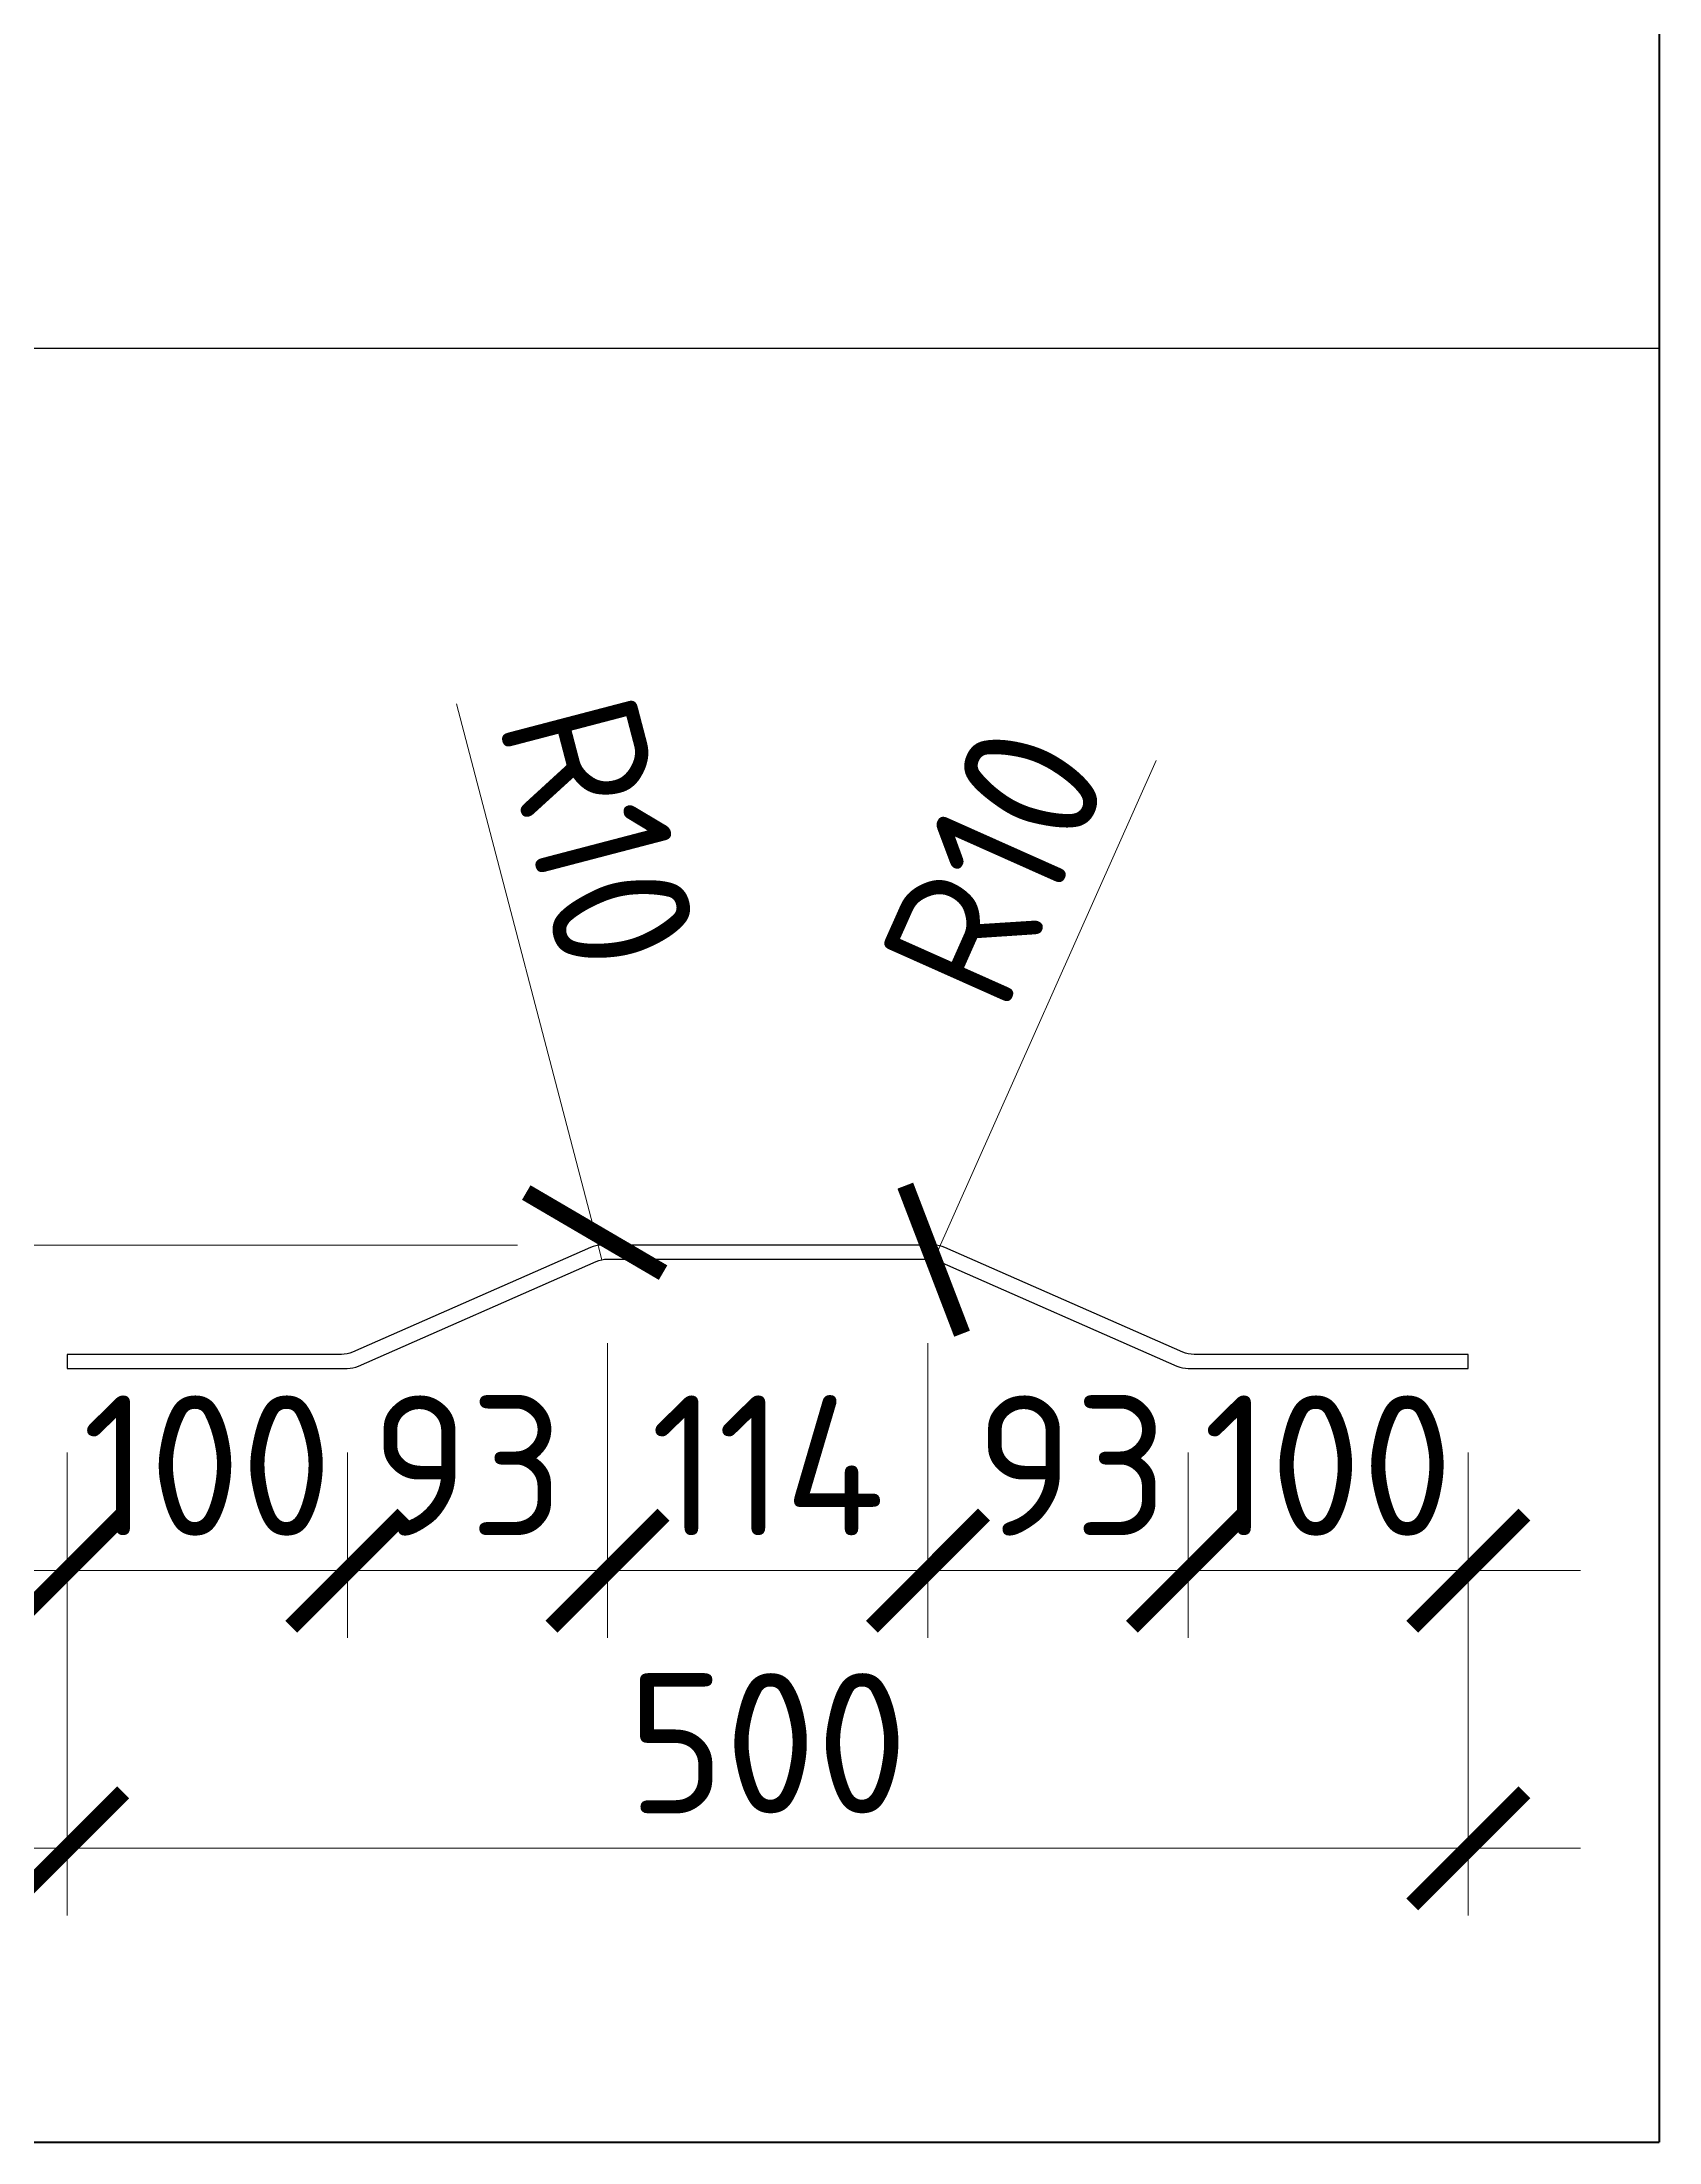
# Model space of a CAD drawing. Header units: millimetres. Extents: x -65574 to 111613, y -106550 to -50518.
# Drawn here: x 110915 to 111492, y -73255 to -72506 of the extents above; entities that cross this region are included whole.
import ezdxf

# ---------------------------------------------------------------- set-up
doc = ezdxf.new("R2010")
doc.units = ezdxf.units.MM
doc.layers.get('Defpoints').update_dxf_attribs({"color": 6})
doc.styles.add('GOST-2.304_Type-B', font='GOST Common.ttf')
doc.dimstyles.new('УРСТ', dxfattribs={"dimtxt": 2.5, "dimasz": 2, "dimexe": 1.2, "dimexo": 1.5, "dimtad": 1, "dimdec": 0, "dimrnd": 1, "dimtxsty": 'GOST-2.304_Type-B', "dimblk": 'ARCHTICK', "dimcen": 2, "dimdle": 2, "dimazin": 3, "dimtfac": 1, "dimtdec": 0, "dimtmove": 1, "dimatfit": 0, "dimldrblk": 'NONE', "dimlwd": 15, "dimlwe": 15, "dimarcsym": 0})

# ---------------------------------------------------------------- blocks, each defined once
blk = doc.blocks.new('*T36')
at = {"color": 7, "lineweight": 50, "transparency": 16777216}
for p, q in [((0, 0), (900, 0)), ((0, 0), (0, -6910)), ((900, 0), (900, -6910)), ((0, -6910), (900, -6910))]:
    blk.add_line(p, q, dxfattribs=at)
at = {"color": 7, "lineweight": 20, "transparency": 16777216}
for p, q in [((200, 0), (200, -6910)), ((0, -150), (900, -150)), ((0, -950), (900, -950)), ((0, -1750), (900, -1750)), ((0, -2750), (900, -2750)), ((0, -3550), (900, -3550)), ((200, -4350), (900, -4350)), ((0, -4990), (900, -4990))]:
    blk.add_line(p, q, dxfattribs=at)
at = {"color": 0, "lineweight": -2, "transparency": 16777216}
blk.add_line((0, -4350), (200, -4350), dxfattribs=at)
at = {"color": 7, "lineweight": 15, "transparency": 16777216}
blk.add_line((0, -5630), (900, -5630), dxfattribs=at)
at = {"color": 7, "lineweight": -2, "transparency": 16777216}
blk.add_line((0, -6270), (900, -6270), dxfattribs=at)
at = {"transparency": 16777216, "attachment_point": 5, "style": 'GOST-2.304_Type-B'}
for s, insert, char_height, width in [('Поз.', (100, -75), 50, 199.4), ('{\\H20x;Эскиз}', (550, -75), 2.5, 699.4), ('{\\H0.28571x;11}', (100, -550), 175, 199.4), ('12', (100, -1350), 50, 199.4), ('{\\H0.28571x;13}', (100, -2250), 175, 199.4), ('14', (100, -3150), 50, 199.4), ('{\\H0.28571x;15}', (100, -3950), 175, 199.4), ('Ф1', (100, -4670), 50, 199.4), ('Ф2', (100, -5310), 50, 199.4), ('Ф3', (100, -5950), 50, 199.4), ('Ф4', (100, -6590), 50, 199.4)]:
    blk.add_mtext(s, dxfattribs=dict(at, insert=insert, char_height=char_height, width=width))
blk = doc.blocks.new('ываыуааыу')
at = {"color": 3, "lineweight": -2}
blk.add_lwpolyline([(109751.89, 31840.29), (109836.75, 31802.98, 0.103926), (109840.77, 31802.14), (109938.62, 31802.14), (109938.62, 31797.14), (109838.69, 31797.14, -0.103926), (109834.67, 31797.98), (109749.81, 31835.29, 0.103926), (109745.78, 31836.14), (109631.45, 31836.14, 0.103926), (109627.43, 31835.29), (109542.57, 31797.98, -0.103926), (109538.54, 31797.14), (109438.62, 31797.14), (109438.62, 31802.14), (109536.46, 31802.14, 0.103926), (109540.49, 31802.98), (109625.35, 31840.29, -0.103926), (109629.37, 31841.14), (109747.86, 31841.14, -0.103926)], format="xyb", close=True, dxfattribs=at)
blk = doc.blocks.new('_ArchTick')
at = {"color": 0, "linetype": 'ByBlock', "const_width": 0.15}
blk.add_lwpolyline([(-0.5, -0.5), (0.5, 0.5)], dxfattribs=at)
blk = doc.blocks.new('*D215')
at = {"color": 0, "lineweight": 15, "transparency": 16777216}
blk.add_line((111312.97, -72762.05), (111233.58, -72940.15), dxfattribs=at)
at = {"layer": 'Defpoints', "color": 0, "lineweight": -2, "transparency": 16777216}
for p in [(111237.65, -72931.02), (111233.58, -72940.15)]:
    blk.add_point(p, dxfattribs=at)
at = {"color": 0, "lineweight": 15, "transparency": 16777216, "xscale": 40, "yscale": 40, "zscale": 40, "rotation": 245.9743672829674}
blk.add_blockref('_ArchTick', (111233.58, -72940.15), dxfattribs=at)
at = {"color": 0, "lineweight": 15, "transparency": 16777216, "insert": (111255.31, -72799.3), "char_height": 50, "attachment_point": 5, "rotation": 65.97437, "style": 'GOST-2.304_Type-B'}
blk.add_mtext('\\A1;R10', dxfattribs=at)
blk = doc.blocks.new('_None')
blk = doc.blocks.new('*D216')
at = {"color": 0, "lineweight": 15, "transparency": 16777216}
for p in [(111063.25, -72741.83), (111115.13, -72940.15)]:
    blk.add_line(p, (111112.6, -72930.48), dxfattribs=at)
at = {"layer": 'Defpoints', "color": 0, "lineweight": -2, "transparency": 16777216}
for p in [(111112.6, -72930.48), (111115.13, -72940.15)]:
    blk.add_point(p, dxfattribs=at)
at = {"color": 0, "lineweight": 15, "transparency": 16777216, "xscale": 40, "yscale": 40, "zscale": 40, "rotation": 284.6605198794554}
blk.add_blockref('_ArchTick', (111112.6, -72930.48), dxfattribs=at)
at = {"color": 0, "lineweight": 15, "transparency": 16777216, "insert": (111114.08, -72787.96), "char_height": 50, "attachment_point": 5, "rotation": 284.66052, "style": 'GOST-2.304_Type-B'}
blk.add_mtext('\\A1;R10', dxfattribs=at)
blk = doc.blocks.new('*D217')
at = {"color": 0, "lineweight": 15, "transparency": 16777216}
for p, q in [((110924.36, -73008.94), (110924.36, -73075.09)), ((111024.35, -73008.94), (111024.35, -73075.09)), ((110884.36, -73051.09), (111064.35, -73051.09))]:
    blk.add_line(p, q, dxfattribs=at)
at = {"layer": 'Defpoints', "color": 0, "lineweight": -2, "transparency": 16777216}
for p in [(110924.36, -72978.94), (111024.35, -72978.94), (111024.35, -73051.09)]:
    blk.add_point(p, dxfattribs=at)
at = {"color": 0, "lineweight": 15, "transparency": 16777216, "xscale": 40, "yscale": 40, "zscale": 40, "rotation": 180}
blk.add_blockref('_ArchTick', (110924.36, -73051.09), dxfattribs=at)
at = {"color": 0, "lineweight": 15, "transparency": 16777216, "xscale": 40, "yscale": 40, "zscale": 40}
blk.add_blockref('_ArchTick', (111024.35, -73051.09), dxfattribs=at)
at = {"color": 0, "lineweight": 15, "transparency": 16777216, "insert": (110974.36, -73013.59), "char_height": 50, "attachment_point": 5, "style": 'GOST-2.304_Type-B'}
blk.add_mtext('\\A1;100', dxfattribs=at)
blk = doc.blocks.new('*D218')
at = {"color": 0, "lineweight": 15, "transparency": 16777216}
for p, q in [((111117.19, -72969.94), (111117.19, -73075.09)), ((111024.35, -73008.94), (111024.35, -73075.09)), ((110984.35, -73051.09), (111157.19, -73051.09))]:
    blk.add_line(p, q, dxfattribs=at)
at = {"layer": 'Defpoints', "color": 0, "lineweight": -2, "transparency": 16777216}
for p in [(111117.19, -72939.94), (111024.35, -72978.94), (111117.19, -73051.09)]:
    blk.add_point(p, dxfattribs=at)
at = {"color": 0, "lineweight": 15, "transparency": 16777216, "xscale": 40, "yscale": 40, "zscale": 40, "rotation": 180}
blk.add_blockref('_ArchTick', (111024.35, -73051.09), dxfattribs=at)
at = {"color": 0, "lineweight": 15, "transparency": 16777216, "xscale": 40, "yscale": 40, "zscale": 40}
blk.add_blockref('_ArchTick', (111117.19, -73051.09), dxfattribs=at)
at = {"color": 0, "lineweight": 15, "transparency": 16777216, "insert": (111067.22, -73013.59), "char_height": 50, "attachment_point": 5, "style": 'GOST-2.304_Type-B'}
blk.add_mtext('\\A1;93', dxfattribs=at)
blk = doc.blocks.new('*D219')
at = {"color": 0, "lineweight": 15, "transparency": 16777216}
for p, q in [((111117.19, -72969.94), (111117.19, -73075.09)), ((111231.52, -72969.94), (111231.52, -73075.09)), ((111077.19, -73051.09), (111271.52, -73051.09))]:
    blk.add_line(p, q, dxfattribs=at)
at = {"layer": 'Defpoints', "color": 0, "lineweight": -2, "transparency": 16777216}
for p in [(111117.19, -72939.94), (111231.52, -72939.94), (111231.52, -73051.09)]:
    blk.add_point(p, dxfattribs=at)
at = {"color": 0, "lineweight": 15, "transparency": 16777216, "xscale": 40, "yscale": 40, "zscale": 40, "rotation": 180}
blk.add_blockref('_ArchTick', (111117.19, -73051.09), dxfattribs=at)
at = {"color": 0, "lineweight": 15, "transparency": 16777216, "xscale": 40, "yscale": 40, "zscale": 40}
blk.add_blockref('_ArchTick', (111231.52, -73051.09), dxfattribs=at)
at = {"color": 0, "lineweight": 15, "transparency": 16777216, "insert": (111174.36, -73013.59), "char_height": 50, "attachment_point": 5, "style": 'GOST-2.304_Type-B'}
blk.add_mtext('\\A1;114', dxfattribs=at)
blk = doc.blocks.new('*D220')
at = {"color": 0, "lineweight": 15, "transparency": 16777216}
for p, q in [((111231.52, -72969.94), (111231.52, -73075.09)), ((111324.36, -73008.94), (111324.36, -73075.09)), ((111191.52, -73051.09), (111364.36, -73051.09))]:
    blk.add_line(p, q, dxfattribs=at)
at = {"layer": 'Defpoints', "color": 0, "lineweight": -2, "transparency": 16777216}
for p in [(111231.52, -72939.94), (111324.36, -72978.94), (111324.36, -73051.09)]:
    blk.add_point(p, dxfattribs=at)
at = {"color": 0, "lineweight": 15, "transparency": 16777216, "xscale": 40, "yscale": 40, "zscale": 40, "rotation": 180}
blk.add_blockref('_ArchTick', (111231.52, -73051.09), dxfattribs=at)
at = {"color": 0, "lineweight": 15, "transparency": 16777216, "xscale": 40, "yscale": 40, "zscale": 40}
blk.add_blockref('_ArchTick', (111324.36, -73051.09), dxfattribs=at)
at = {"color": 0, "lineweight": 15, "transparency": 16777216, "insert": (111282.92, -73013.59), "char_height": 50, "attachment_point": 5, "style": 'GOST-2.304_Type-B'}
blk.add_mtext('\\A1;93', dxfattribs=at)
blk = doc.blocks.new('*D221')
at = {"color": 0, "lineweight": 15, "transparency": 16777216}
for p, q in [((111324.36, -73008.94), (111324.36, -73075.09)), ((111424.36, -73008.94), (111424.36, -73075.09)), ((111284.36, -73051.09), (111464.36, -73051.09))]:
    blk.add_line(p, q, dxfattribs=at)
at = {"layer": 'Defpoints', "color": 0, "lineweight": -2, "transparency": 16777216}
for p in [(111324.36, -72978.94), (111424.36, -72978.94), (111424.36, -73051.09)]:
    blk.add_point(p, dxfattribs=at)
at = {"color": 0, "lineweight": 15, "transparency": 16777216, "xscale": 40, "yscale": 40, "zscale": 40, "rotation": 180}
blk.add_blockref('_ArchTick', (111324.36, -73051.09), dxfattribs=at)
at = {"color": 0, "lineweight": 15, "transparency": 16777216, "xscale": 40, "yscale": 40, "zscale": 40}
blk.add_blockref('_ArchTick', (111424.36, -73051.09), dxfattribs=at)
at = {"color": 0, "lineweight": 15, "transparency": 16777216, "insert": (111374.36, -73013.59), "char_height": 50, "attachment_point": 5, "style": 'GOST-2.304_Type-B'}
blk.add_mtext('\\A1;100', dxfattribs=at)
blk = doc.blocks.new('*D222')
at = {"color": 0, "lineweight": 15, "transparency": 16777216}
for p, q in [((110924.36, -73008.94), (110924.36, -73174.15)), ((111424.36, -73008.94), (111424.36, -73174.15)), ((110884.36, -73150.15), (111464.36, -73150.15))]:
    blk.add_line(p, q, dxfattribs=at)
at = {"layer": 'Defpoints', "color": 0, "lineweight": -2, "transparency": 16777216}
for p in [(110924.36, -72978.94), (111424.36, -72978.94), (111424.36, -73150.15)]:
    blk.add_point(p, dxfattribs=at)
at = {"color": 0, "lineweight": 15, "transparency": 16777216, "xscale": 40, "yscale": 40, "zscale": 40, "rotation": 180}
blk.add_blockref('_ArchTick', (110924.36, -73150.15), dxfattribs=at)
at = {"color": 0, "lineweight": 15, "transparency": 16777216, "xscale": 40, "yscale": 40, "zscale": 40}
blk.add_blockref('_ArchTick', (111424.36, -73150.15), dxfattribs=at)
at = {"color": 0, "lineweight": 15, "transparency": 16777216, "insert": (111174.36, -73112.65), "char_height": 50, "attachment_point": 5, "style": 'GOST-2.304_Type-B'}
blk.add_mtext('\\A1;500', dxfattribs=at)
blk = doc.blocks.new('*D223')
at = {"color": 0, "lineweight": 15, "transparency": 16777216}
for p, q in [((110878.27, -72734), (110878.27, -72934.94)), ((110878.27, -72934.94), (110878.27, -72894.94)), ((111085.11, -72934.94), (110854.27, -72934.94)), ((110878.27, -72934.94), (110878.27, -72978.94)), ((110878.27, -72934.94), (110878.27, -72978.94)), ((110894.36, -72978.94), (110854.27, -72978.94)), ((110878.27, -72978.94), (110878.27, -73018.94))]:
    blk.add_line(p, q, dxfattribs=at)
at = {"layer": 'Defpoints', "color": 0, "lineweight": -2, "transparency": 16777216}
for p in [(111115.11, -72934.94), (110878.27, -72978.94), (110924.36, -72978.94)]:
    blk.add_point(p, dxfattribs=at)
at = {"color": 0, "lineweight": 15, "transparency": 16777216, "xscale": 40, "yscale": 40, "zscale": 40}
for p, rotation in [((110878.27, -72934.94), 270), ((110878.27, -72978.94), 90)]:
    blk.add_blockref('_ArchTick', p, dxfattribs=dict(at, rotation=rotation))
at = {"color": 0, "lineweight": 15, "transparency": 16777216, "insert": (110840.77, -72781.5), "char_height": 50, "attachment_point": 5, "rotation": 90, "style": 'GOST-2.304_Type-B'}
blk.add_mtext('\\A1;44', dxfattribs=at)

msp = doc.modelspace()

# ---------------------------------------------------------------- block references
msp.add_blockref('*T36', (110592.44, -66344.92))
at = {"lineweight": -2, "xscale": -1}
msp.add_blockref('ываыуааыу', (220862.97, -104776.08), dxfattribs=at)

# ---------------------------------------------------------------- dimensions: what is measured, and where the dimension line sits
at = {"color": 0, "lineweight": 15}
dim = msp.add_radius_dim(center=(111115.13, -72940.15), mpoint=(111112.6, -72930.48), dimstyle='УРСТ', override={"dimscale": 0}, dxfattribs=at)
dim.commit()
dim.dimension.update_dxf_attribs({"geometry": '*D216', "text_midpoint": (111114.08, -72787.96)})
dim = msp.add_linear_dim(base=(110878.27, -72978.94), p1=(111115.11, -72934.94), p2=(110924.36, -72978.94), angle=90, dimstyle='УРСТ', override={"dimscale": 0}, dxfattribs=at)
dim.commit()
dim.dimension.update_dxf_attribs({"geometry": '*D223', "text_midpoint": (110879.81, -72781.5), "dimtype": 160})
dim = msp.add_radius_dim(center=(111237.65, -72931.02), mpoint=(111233.58, -72940.15), dimstyle='УРСТ', override={"dimscale": 0}, dxfattribs=at)
dim.commit()
dim.dimension.update_dxf_attribs({"geometry": '*D215', "text_midpoint": (111289.56, -72814.56), "dimtype": 164})
for base, p1, p2, picture, middle in [((111117.19, -73051.09), (111024.35, -72978.94), (111117.19, -72939.94), '*D218', (111067.22, -73051.09)), ((111324.36, -73051.09), (111231.52, -72939.94), (111324.36, -72978.94), '*D220', (111282.92, -73051.09)), ((111024.35, -73051.09), (110924.36, -72978.94), (111024.35, -72978.94), '*D217', (110974.36, -73051.09)), ((111424.36, -73051.09), (111324.36, -72978.94), (111424.36, -72978.94), '*D221', (111374.36, -73051.09))]:
    dim = msp.add_linear_dim(base=base, p1=p1, p2=p2, dimstyle='УРСТ', override={"dimscale": 0}, dxfattribs=at)
    dim.commit()
    dim.dimension.update_dxf_attribs({"geometry": picture, "text_midpoint": middle, "dimtype": 160})
for base, p1, p2, picture, middle in [((111231.52, -73051.09), (111117.19, -72939.94), (111231.52, -72939.94), '*D219', (111174.36, -73013.59)), ((111424.36, -73150.15), (110924.36, -72978.94), (111424.36, -72978.94), '*D222', (111174.36, -73112.65))]:
    dim = msp.add_linear_dim(base=base, p1=p1, p2=p2, dimstyle='УРСТ', override={"dimscale": 0}, dxfattribs=at)
    dim.commit()
    dim.dimension.update_dxf_attribs({"geometry": picture, "text_midpoint": middle})

doc.saveas('drawing.dxf')
